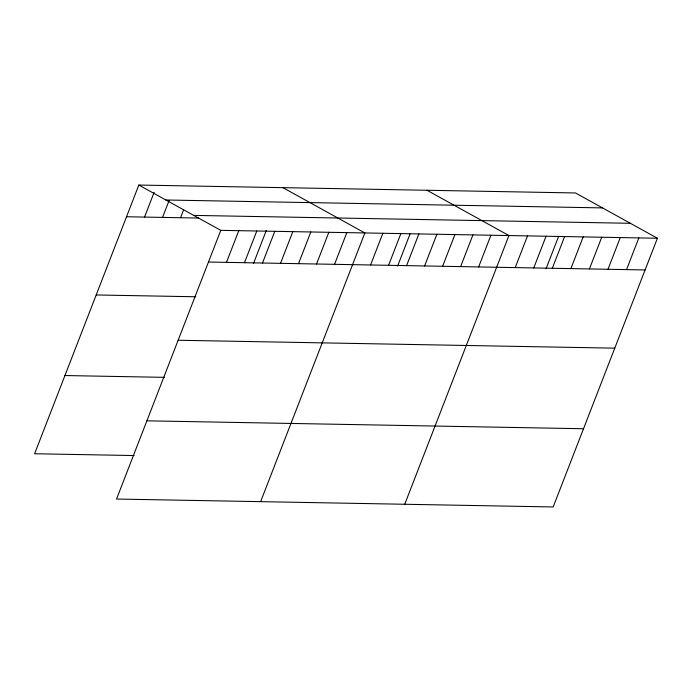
<?xml version="1.0" encoding="UTF-8"?>
<svg xmlns="http://www.w3.org/2000/svg" width="692" height="692" viewBox="0 0 692 692"><rect width="100%" height="100%" fill="white"/><g stroke="black" fill="none" stroke-linecap="round" stroke-linejoin="round"><path stroke-width="1.04" d="M657.4 238.247L220.765 230.341L116.541 499.044L553.176 506.951L657.4 238.247L575.459 192.956L138.824 185.049L34.6 453.753L134.187 455.552M144.533 217.08L154.143 192.307M162.551 217.409L169.082 200.559M180.56 217.729L183.631 209.806M226.474 262.372L238.775 230.67M244.492 262.692L256.784 230.99M253.506 263.479L266.333 230.393M262.502 263.021L274.793 231.318M280.511 263.349L292.811 231.647M298.52 263.669L310.82 231.967M316.538 263.998L328.83 232.296M334.547 264.327L346.839 232.624M260.633 501.648L364.857 232.953L282.916 187.662M370.566 264.975L382.866 233.273M388.575 265.304L400.876 233.602M397.597 266.091L410.036 234.008M406.593 265.633L418.885 233.931M424.603 265.962L436.903 234.251M442.612 266.282L454.912 234.579M460.621 266.61L472.921 234.908M478.639 266.939L490.931 235.237M404.725 504.26L508.94 235.557L426.999 190.265M515.203 267.596L527.503 235.894M533.757 267.934L546.057 236.232M546.049 268.781L558.496 236.69M552.32 268.271L564.611 236.569M570.874 268.608L583.174 236.906M589.428 268.946L601.729 237.244M607.991 269.283L620.283 237.572M626.545 269.612L638.846 237.91M165.864 199.997L602.498 207.903M193.725 215.394L630.36 223.3M126.524 216.752L198.569 218.058M208.465 262.043L645.1 269.949M96.188 294.965L195.784 296.764M178.129 340.256L614.764 348.163M64.936 375.54L164.523 377.348M146.877 420.831L583.512 428.737M138.824 185.049L220.765 230.341"/></g></svg>
